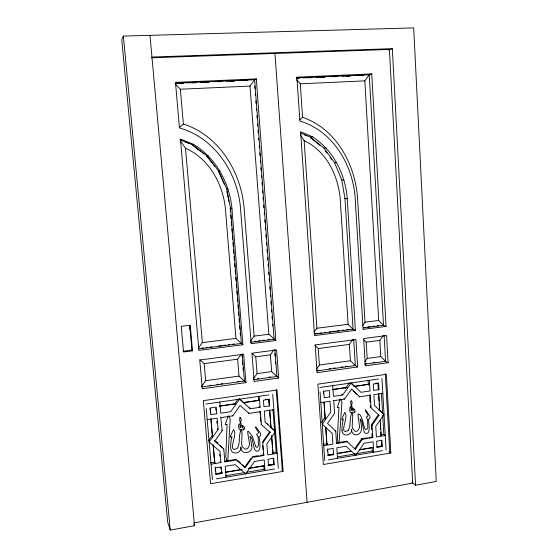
<?xml version="1.0" encoding="UTF-8"?>
<svg xmlns="http://www.w3.org/2000/svg" width="558" height="558" viewBox="0 0 558 558"><rect width="100%" height="100%" fill="white"/><g stroke="black" fill="none" stroke-linecap="round" stroke-linejoin="round"><path stroke-width="0.84" d="M227.769 460.762L230.203 419.128L228.892 415.975M339.083 442.431L341.949 402.241L340.778 399.193M228.285 415.975L225.209 424.624L227.078 424.338L225.809 457.093L226.939 461.013M340.22 399.186L337.234 407.528L338.978 407.263L337.311 438.923L338.504 443.477M411.846 482.07L415.57 485.223L436.251 481.442L413.694 27.9L123.36 36.082L121.749 39.639L167.714 522.267L170.26 530.1L194.491 525.664L149.976 35.335M355.188 447.99L361.619 438.741L367.276 437.814M371.879 423.982L377.787 415.494M354.693 448.702L355.348 449.295L362.295 439.313L372.821 437.577L372.081 425.231L378.994 415.298L370.338 407.18L370.24 405.52M354.407 454.038L355.725 455.244L364.039 443.275L373.079 441.776L373.7 452.196L372.312 451.01L372.102 447.551M321.575 422.427L325.056 417.454M345.416 388.41L349.371 382.76M364.827 361.793L367.178 358.445L366.201 342.18L363.753 339.759M388.11 362.7L365.316 365.895L363.663 338.546L386.568 335.546L388.11 362.7L385.585 361.319L380.779 356.569L379.838 340.373L383.116 335.707M332.742 385.634L333.447 396.389L342.738 395.008L351.177 382.955L360.914 392.302L370.031 390.949L369.396 380.312M333.112 400.205L333.733 400.693L344.53 399.075L351.561 389.038L359.673 396.801L370.289 395.204L371.035 407.682M245.262 466.383L251.1 458.111M235.971 459.374L245.206 467.73L252.523 457.358L263.836 455.502L262.839 442.738L262.365 442.145L269.626 431.857L270.114 432.429L262.839 442.738M316.498 369.117L319.385 365.03L318.262 348.527L314.865 345.256M270.651 426.933L275.526 431.578L266.822 443.924L267.673 454.868L277.18 453.305L276.182 452.078L272.939 409.481M357.636 366.969L317.084 372.653L315.186 344.893L355.948 339.557L357.636 366.969L355.327 365.546L350.396 360.754L349.364 344.405L352.691 339.689M362.637 325.544L365.002 322.189L357.518 197.525C354.986 163.878 335.937 128.619 302.562 117.347L300.281 83.805L296.521 79.745M313.98 332.331L316.888 328.23L304.145 140.637L300.469 134.98M236.383 460.015L224.867 461.905L223.772 449.002L214.767 441.134L222.217 430.65L220.731 417.056M221.114 417.607L232.728 415.863L240.135 405.436L249.001 413.422L260.412 411.706L261.416 424.603L270.114 432.429M208.434 440.813L212.396 435.24M234.346 404.369L237.792 399.528M253.59 378.491L257.057 373.616L255.738 356.799L252.167 353.472M278.665 378.038L276.566 349.957L251.937 353.179L254.162 381.47L278.665 378.038L271.662 371.6L270.393 354.86L273.845 350.006M207.192 419.7L217.139 418.207L218.094 429.423L209.138 442.02L219.978 451.464L220.926 462.554L211.07 464.179M201.605 386.366L205.665 380.695L204.179 363.621L199.841 359.694M245.911 382.628L243.637 354.267L199.757 360.015L202.268 388.745L245.911 382.628L239.012 376.099L237.638 359.192L241.14 354.288M250.633 341.001L254.12 336.118L244.02 207.053C240.686 171.362 218.778 135.252 183.387 124.057L180.367 89.238L175.651 84.432M198.223 348.366L202.359 342.619L185.486 148.219L180.332 140.783M386.052 326.437L363.112 329.373L355.174 198.048C352.879 164.875 333.021 130.984 299.876 121.044L296.87 77.15L371.747 73.921L386.052 326.437L383.534 325.335L378.687 320.466L364.841 80.875L369.243 74.786L296.64 77.932M275.861 340.533L251.184 343.693L240.463 207.688C237.366 172.443 214.579 137.819 179.46 127.963L175.477 82.389L256.303 78.901L275.861 340.533L268.83 334.27L250.012 86.078L254.657 79.752L175.331 83.198M299.653 119.963L302.562 117.347M179.669 127.329L183.387 124.057M348.094 430.588L345.339 431.634L344.056 430.79A4.115 3.739 -55 0 1 343.812 427.763C343.937 423.668 347.906 415.382 344.802 412.348L342.033 418.493L342.054 420.118L343.379 418.967A37.77 34.066 -57.4 0 0 341.998 430.553M254.26 79.961L256.303 78.901M350.298 406.58C349.72 408.219 349.05 411.455 350.836 412.648A1.025 0.935 -56.5 0 0 351.442 412.585C352.272 411.134 353.646 414.329 354.365 412.397A1.039 0.949 -56.6 0 0 354.372 411.895C353.884 410.13 355.279 413.345 355.083 411.441A4.478 4.087 -56.5 0 0 354.7 409.781L353.214 408.205L353.465 410.458L352.656 410.709L352.503 408.031L351.972 407.417L351.512 410.067L350.926 410.43L351.094 407.849L350.368 406.594M387.824 50.081L389.414 49.439L412.697 483.095L193.654 522.965M389.351 49.85L392.337 48.658L415.57 485.223M368.636 74.988L371.747 73.921M180.185 139.751L192.238 144.592L193.382 144.271C215.806 157.914 229.422 182.585 231.933 208.406L242.869 344.753L198.913 350.382L180.436 139.068L193.382 144.271M300.811 133.069L310.45 137.149L312.508 136.787C333.475 150.304 345.325 174.242 347.257 198.711L355.383 330.364L314.552 335.588L300.609 131.744L312.508 136.787M192.238 144.592L207.004 155.954L208.267 155.731M216.358 478.841L274.522 468.992M328.411 459.869L382.551 450.697M283.101 471.377L210.582 483.744L203.314 400.651L276.984 390.049L283.101 471.377L282.041 470.017M390.858 452.991L323.368 464.507L317.872 384.162L386.373 374.299L390.858 452.991L388.968 451.457M220.759 472.961L215.632 473.826L222.565 472.842M225.885 472.103L241.265 469.522M248.952 468.232L264.325 465.658M268.6 464.94L273.845 464.242L267.868 465.246M328.418 454.91L333.565 454.045M336.997 453.466L350.731 451.164M359.317 449.72L373.051 447.418M378.198 446.553L380.779 446.121M225.132 472.417L242.221 469.55M248.205 468.546L264.443 465.818M327.706 455.202L333.719 454.198M337.158 453.619L351.756 451.171M359.485 449.874L373.225 447.565M376.664 446.993L381.811 446.128L381.463 440.067M221.861 473.477L215.981 474.46L215.416 467.925L221.303 466.948L221.861 473.477L221.101 472.131M382.307 446.526L377.013 447.418L376.643 441.183L381.944 440.304L382.307 446.526L381.358 445.758M225.383 475.828L244.85 472.535M246.517 472.256L264.074 469.292L265.015 470.603L264.171 459.834L254.469 461.445L245.708 473.875L235.127 464.654L225.244 466.293L226.164 477.181M337.116 456.953L372.312 451.01M235.148 459.506L224.483 461.264L224.867 461.905M252.879 456.597L258.521 455.67M260.14 455.405L262.553 455.007M368.894 437.549L371.321 437.151M323.724 445.654L332.896 444.147L332.177 433.413L322.266 424.22L330.761 412.097L330.036 401.251L320.794 402.639M347.271 441.783L346.63 441.204L335.937 442.961L336.558 443.54L347.271 441.783L355.348 449.295M210.359 462.868L215.262 462.066M272.234 452.719L276.182 452.078M323.361 444.335L327.511 443.659M380.605 434.954L383.813 434.424L385.25 435.54L376.399 436.991L375.764 426.403L384.037 414.503L374.523 405.373L373.888 394.666L382.809 393.327M273.866 409.684L264.276 411.127L265.134 422.19L275.526 431.578M219.796 402.025L220.738 413.15L230.726 411.665L239.626 399.151L250.263 408.756L260.063 407.298L259.205 396.306M219.273 406.085L235.476 403.713M243.149 402.59L259.344 400.219M332.624 389.491L347.16 387.357M354.002 386.359L369.389 384.106M219.371 406.217L235.574 403.846M243.253 402.716L259.463 400.344M265.434 399.472L267.142 399.221M332.777 389.603L347.32 387.475M354.17 386.471L369.563 384.218M375.555 383.339L377.264 383.088M205.832 404.055L268.844 394.904M319.762 387.517L378.366 379.008M209.292 385.487L210.987 385.25M216.916 384.42L218.61 384.19M221.156 383.834L222.851 383.597M237.262 381.588L238.957 381.351M257.245 378.798L258.919 378.568M268.963 377.166L270.637 376.929M317.132 370.449L318.841 370.212M329.108 368.775L330.817 368.538M333.384 368.182L335.093 367.945M341.084 367.108L342.793 366.871M345.36 366.515L347.069 366.271M364.89 363.788L366.564 363.558M373.26 362.623L374.934 362.386M201.947 386.952L244.404 381.03L242.207 353.737M253.437 379.768L276.921 376.49L274.892 349.468M316.77 370.924L355.327 365.546L353.688 339.187M364.625 364.248L385.585 361.319L384.099 335.239M205.665 380.695L239.012 376.099M257.057 373.616L271.662 371.6M319.385 365.03L350.396 360.754M367.178 358.445L380.779 356.569M204.179 363.621L237.638 359.192M255.738 356.799L270.393 354.86M318.262 348.527L349.364 344.405M366.201 342.18L379.838 340.373M310.45 137.149L323.961 148.135L326.116 147.863M201.752 348.136L203.461 347.92M206.021 347.592L207.729 347.376M210.289 347.048L211.998 346.832M218.827 345.96L221.386 345.632M223.095 345.416L225.655 345.088M228.215 344.767L229.924 344.544M232.484 344.223L234.193 344M254.315 341.44L256.003 341.224M258.535 340.903L260.216 340.687M262.748 340.366L264.436 340.15M267.805 339.724L269.493 339.508M315.486 333.649L317.209 333.433M319.79 333.105L321.513 332.882M324.1 332.554L325.823 332.338M329.262 331.898L330.985 331.675M332.707 331.459L335.295 331.131M337.011 330.908L339.599 330.58M342.18 330.252L343.902 330.036M346.49 329.701L348.206 329.485M363.544 327.532L365.232 327.316M367.757 326.995L370.289 326.674M372.814 326.353L374.502 326.137M377.027 325.816L378.715 325.6M198.62 348.896L241.384 343.449L242.869 344.753M250.479 342.291L274.124 339.278L254.657 79.752M314.259 334.158L353.075 329.213L355.383 330.364M363.279 327.916L383.534 325.335L369.243 74.786M182.968 351.24L191.903 350.103L192.51 350.863L183.533 352.007L181.224 326.318L190.243 325.237L192.51 350.863M202.359 342.619L235.95 338.399L241.384 343.449L230.503 208.19L226.729 188.876L218.743 171.069L207.004 155.954M254.12 336.118L268.83 334.27M316.888 328.23L348.101 324.31L353.075 329.213L344.97 198.578L341.754 179.941L334.612 162.741L323.961 148.135M365.002 322.189L378.687 320.466M334.612 162.741L336.844 162.587M218.743 171.069L220.089 170.978M180.367 89.238L250.012 86.078M300.281 83.805L364.841 80.875M175.1 83.4L182.926 83.058M187.279 82.87L195.977 82.493M200.322 82.305L209.027 81.928M213.372 81.74L222.07 81.356M226.422 81.168L234.248 80.833M238.601 80.638L247.299 80.261M296.165 78.141L298.753 78.029M303.071 77.841L311.699 77.464M316.009 77.276L324.637 76.906M328.948 76.718L337.576 76.341M341.894 76.153L350.515 75.776M354.832 75.588L363.46 75.218M179.174 83.435L183.512 83.247M192.189 82.87L196.535 82.682M205.211 82.305L208.685 82.152M218.234 81.733L221.707 81.587M230.384 81.21L234.723 81.015M296.507 78.329L299.088 78.218M307.702 77.841L312.006 77.653M320.613 77.283L324.916 77.095M333.531 76.718L337.834 76.53M346.448 76.153L350.752 75.972M151.95 57.056L392.337 48.658M151.378 57.816L389.414 49.439M341.754 179.941L344.028 179.92M226.729 188.876L228.138 188.932M344.412 198.55L347.257 198.711M231.933 208.406L230.154 208.141L230.433 211.601M185.486 148.219C209.006 158.521 222.83 183.791 225.404 208.615L235.95 338.399M179.934 139.835L182.292 140.783M184.656 141.732L189.776 143.783M304.145 140.637C326.242 150.932 338.225 175.505 340.234 198.976L348.101 324.31M304.724 135.029L306.963 135.978M369.591 394.736L370.289 395.204M358.996 396.32L359.673 396.801M379.042 410.067L383.555 414.162M378.282 414.782L378.994 415.298M341.461 394.053L342.738 395.008M343.888 398.586L344.53 399.075M191.966 144.668L200.671 151.364M202.017 152.397L204.026 153.945M197.009 148.867L198.348 149.893M372.081 425.231L371.391 424.694L371.684 429.625M372.821 437.577L372.13 437.019L371.935 433.733M310.632 137.791L320.069 145.464M361.619 438.741L362.295 439.313M215.96 441.608L217.878 443.289M238.071 460.929L239.954 462.575M215.688 441.65L217.613 443.338M220.18 445.577L222.105 447.258M237.854 461.027L240.372 463.224M242.263 464.87L244.781 467.074M335.114 430.497L335.735 431.055L336.558 443.54M239.403 398.705L245.011 403.776M266.773 423.424L268.063 424.596M355.725 455.244L346.037 446.26L336.837 447.788L337.534 458.32M335.735 431.055L327.497 423.396L334.563 413.311L333.733 400.693M353.395 390.956L356.506 393.941M353.353 391.088L356.464 394.06M351.08 383.22L354.107 386.129M259.135 406.266L260.063 407.298M249.377 407.717L250.263 408.756M260.949 424.045L261.416 424.603M248.561 412.885L249.001 413.422M206.704 156.003L212.556 163.55M213.623 164.917L214.691 166.291M263.836 455.502L263.23 453.18M232.316 415.319L232.728 415.863M325.46 150.981L326.981 153.059M330.022 157.223L331.543 159.309M252.076 456.73L252.523 457.358M221.833 430.072L222.217 430.65M244.348 466.418L245.206 467.73M217.348 428.272L218.094 429.423M223.388 448.381L223.772 449.002M214.405 440.534L214.767 441.134M220.173 461.257L220.926 462.554M218.415 171.09L224.309 184.224M193.884 524.129L194.491 525.664M341.991 430.553C342.277 437.528 352.335 435.77 351.463 429.318C351.359 432.115 353.542 435.212 356.562 434.891C363.914 433.559 361.277 423.759 360.056 418.974L360.942 419.47L361.87 421.325L363.837 430.532A6.326 5.713 -56.7 0 0 365.155 433.161C371.468 435.665 368.517 421.667 368.433 419.518L369.368 418.898L370.038 417.419A2.797 2.532 -57.3 0 0 369.919 416.198L365.553 409.851L365.371 410.744L368.015 415.11L367.694 416.261L366.174 417.154L367.603 419.532L367.75 426.696A3.229 2.923 -56.4 0 1 367.736 427.874C363.6 435.596 363.6 414.727 358.536 414.036L358.048 414.071L358.069 415.982L359.631 427.219L357.678 430.915L355.209 431.397L352.621 428.642L352.161 426.298L352.74 416.205L352.189 412.913L351.435 413.241L350.459 417.83L349.95 424.492A12.499 11.397 -54.5 0 1 348.108 430.595M226.883 191.38L228.194 198.083M228.522 199.757L228.843 201.431M123.36 36.082L170.26 530.1M206.223 408.547L212.403 479.51M189.72 325.447L191.903 350.103M189.42 326.653L189.643 329.192M215.66 408.519L215.8 410.179M216.762 421.402L216.909 423.117M219.587 454.463L219.733 456.158M220.682 467.255L220.822 468.88M210.059 408.456L210.506 413.624M210.952 418.8L212.521 436.914M213.191 444.67L214.83 463.642M215.13 467.095L215.5 471.405M210.861 418.66L212.431 436.761M213.177 445.382L214.663 462.617M230.712 215.06L230.991 218.52M231.27 221.986L231.549 225.446M231.828 228.906L232.107 232.365M232.386 235.832L232.665 239.291M232.944 242.751L233.223 246.211M233.502 249.677L233.781 253.137M234.06 256.596L234.332 260.056M234.611 263.522L234.89 266.982M235.169 270.442L235.448 273.908M235.727 277.368L236.006 280.827M236.285 284.287L236.564 287.754M236.843 291.213L237.122 294.673M237.401 298.132L237.68 301.599M237.959 305.059L238.238 308.518M238.517 311.978L238.796 315.444M239.068 318.904L239.347 322.364M239.626 325.823L239.905 329.29M240.184 332.749L240.393 335.344M241.914 354.253L242.123 356.806M242.465 361.068L242.737 364.472M243.016 367.875L243.218 370.428M259.944 411.176L260.209 414.608M260.412 417.182L260.746 421.471M262.63 445.535L262.964 449.783M258.34 396.159L258.675 400.372M263.815 465.993L264.074 469.292M272.702 394.346L278.323 468.35M268.844 398.97L269.375 405.84M269.702 410.137L271.021 427.309M271.676 435.903L273.057 453.933M273.385 458.23L273.845 464.242M268.789 399.702L269.116 403.992M269.577 410.004L270.239 418.584M270.365 420.307L270.958 428.028M271.551 435.756L272.471 447.767M272.604 449.49L272.932 453.78M273.267 458.069L273.594 462.366M254.713 86.044L254.908 88.652M255.299 93.87L255.431 95.606M255.822 100.824L256.017 103.425M256.408 108.643L256.541 110.379M256.931 115.597L257.126 118.205M257.524 123.416L257.719 126.024M258.04 130.37L258.235 132.978M258.633 138.196L258.759 139.932M259.219 146.015L259.351 147.758M259.742 152.969L259.937 155.577M260.328 160.795L260.46 162.531M260.851 167.749L261.046 170.35M261.437 175.568L261.569 177.304M261.96 182.522L262.155 185.13M262.546 190.348L262.741 192.949M263.069 197.295L263.264 199.904M263.655 205.121L263.85 207.729M264.241 212.94L264.373 214.684M264.764 219.894L264.959 222.502M265.357 227.72L265.482 229.457M265.873 234.674L266.068 237.283M266.466 242.493L266.661 245.101M266.982 249.447L267.184 252.056M267.575 257.273L267.77 259.875M268.098 264.227L268.293 266.829M268.684 272.046L268.879 274.655M269.207 279L269.402 281.609M269.793 286.819L269.988 289.428M270.379 294.645L270.511 296.382M270.902 301.599L271.097 304.208M271.488 309.418L271.683 312.027M272.011 316.372L272.206 318.981M272.597 324.198L272.729 325.935M274.801 353.514L274.996 356.123M275.387 361.34L275.582 363.949M276.217 389.386L282.369 471.14M274.961 53.47L307.081 502.319M323.368 390.984L323.542 393.585M324.135 402.262L325.307 419.623M325.83 427.435L327.002 444.789M327.302 449.127L327.476 451.736M323.982 402.144L325.154 419.49M325.684 427.295L326.855 444.642M320.062 391.855L324.735 460.49M369.689 396.396L370.038 402.199M368.057 380.242L368.35 385.132M385.285 373.707L389.812 452.789M381.951 378.484L386.094 450.097M381.421 393.237L382.6 413.485M382.697 415.159L383.813 434.424M378.122 382.962L378.526 389.889M378.729 393.348L379.74 410.653M380.298 420.167L381.205 435.742M378.045 384.581L378.345 389.77M378.596 394.094L379.001 401.014M379.154 403.608L379.559 410.528M380.27 422.629L380.675 429.548M380.828 432.143L381.03 435.603M381.379 441.657L381.637 445.981M251.742 445.507C253.555 453.389 240.61 455.781 240.896 447.063C241.802 453.828 231.193 455.586 230.712 448.409A39.458 36.284 -46.6 0 1 232.016 436.412L230.607 437.611L230.552 435.938L233.446 429.562C236.815 432.624 232.714 441.287 232.623 445.507A4.311 3.976 -42.7 0 0 232.937 448.632L234.339 449.504L237.283 448.402A13.099 12.116 -41.6 0 0 239.166 442.089L239.626 435.191L240.603 430.441L241.412 430.099L242.06 433.503L241.6 443.945L242.137 446.365L244.969 449.19L247.619 448.681L249.656 444.838L247.787 433.238L247.738 431.264L248.268 431.222L252.3 436.216L255.773 446.658L257.126 447.453L258.396 445.472A3.376 3.111 -44.9 0 0 258.396 444.252L258.124 436.844L256.541 434.396L258.159 433.461L258.487 432.276L255.571 427.777L255.752 426.849L260.558 433.385A2.923 2.699 -45.7 0 1 260.705 434.647L260.272 435.847L259.01 436.823C259.261 439.111 262.386 453.584 255.71 450.948A6.612 6.082 -45.5 0 1 254.253 448.234L251.972 438.734L250.947 436.823L249.984 436.314L251.742 445.507M240.003 427.163L240.289 427.623L240.631 427.156C240.4 422.371 242.193 425.168 242.179 428.007L242.807 427.023L242.437 425.217L244.062 426.842A4.687 4.345 -43.7 0 1 244.502 428.558C244.732 430.504 243.197 427.226 243.748 429.025A1.088 1.011 -44 0 1 243.741 429.548C242.981 431.557 241.481 428.258 240.596 429.765A1.074 0.997 -43.7 0 1 239.947 429.834C237.882 429.555 238.378 420.697 240.142 424.868L240.003 427.163M239.94 417.97L239.807 418.514A6.849 6.368 -44.9 0 0 240.003 421.792L241.014 423.641A6.849 6.368 -45 0 1 241.342 419.302L240.114 417.44L239.94 417.97M351.003 401.174L350.877 401.704A6.55 5.978 -57.6 0 0 351.003 404.878L351.917 406.663A6.55 5.978 -57.6 0 1 352.286 402.478L351.177 400.665L351.003 401.174M274.187 464.688L268.503 465.637L268.007 459.199L273.699 458.257L274.187 464.688M333.593 454.707L328.125 455.628L327.699 449.302L333.175 448.395L333.593 454.707M216.755 413.743L210.812 414.629L210.233 407.961L216.19 407.082L216.755 413.743M269.688 405.868L263.934 406.726L263.425 400.163L269.186 399.319L269.688 405.868M329.75 396.94L324.219 397.756L323.786 391.311L329.318 390.502L329.75 396.94M378.987 389.617L373.637 390.412L373.26 384.057L378.61 383.276L378.987 389.617"/></g></svg>
